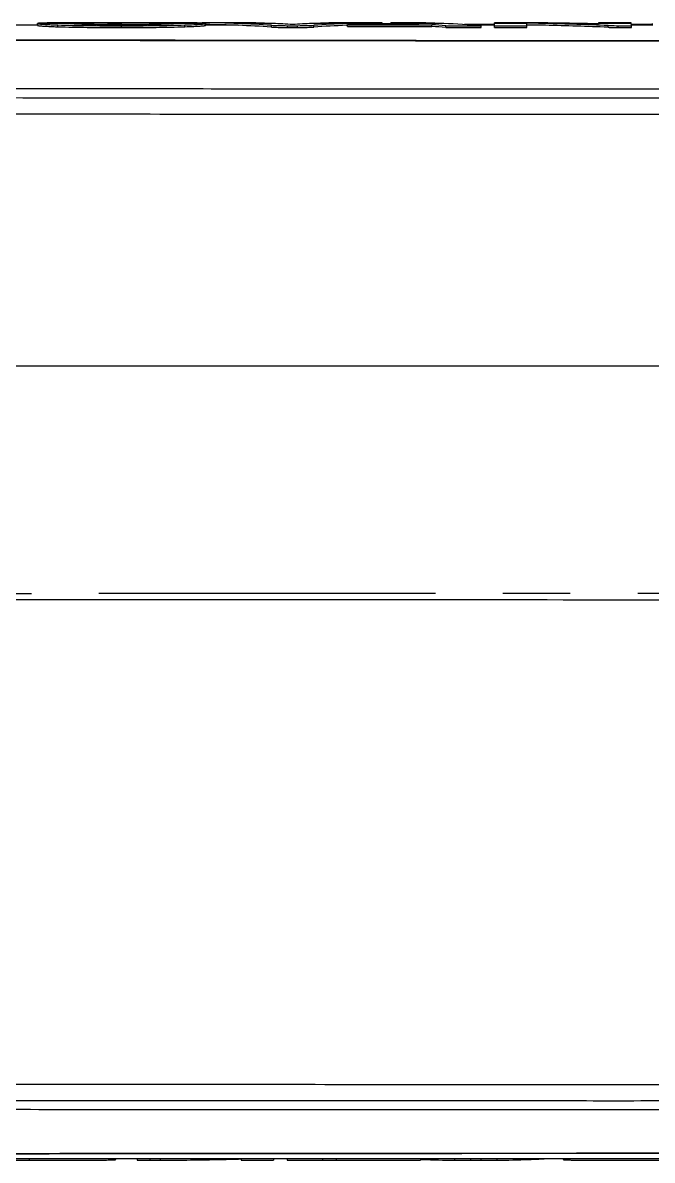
# Model space of a CAD drawing. Header units: millimetres. Extents: x 5828 to 6704, y 123 to 421.
# Drawn here: x 6383.66 to 6387.17, y 299.38 to 305.71 of the extents above; entities that cross this region are included whole.
import ezdxf

# ---------------------------------------------------------------- set-up
doc = ezdxf.new("R2010")
doc.units = ezdxf.units.MM
doc.linetypes.add('CENTER', pattern=[0.6, 0.375, -0.075, 0.075, -0.075])
doc.layers.add('中心线', color=7, linetype='Continuous')
doc.layers.add('外形图', color=7, linetype='Continuous')

msp = doc.modelspace()

# ---------------------------------------------------------------- linework, layer by layer
at = {"layer": '中心线', "linetype": 'CENTER', "ltscale": 5}
msp.add_line((6372.0871, 302.5292), (6422.6313, 302.5511), dxfattribs=at)
at = {"layer": '外形图', "linetype": 'ByBlock'}
for p, q in [((6383.7458, 305.6941), (6383.6272, 305.6941)), ((6383.7458, 305.6938), (6383.7458, 305.7038)), ((6383.9241, 305.7041), (6383.746, 305.7041)), ((6383.86, 305.6861), (6383.86, 305.6961)), ((6383.9242, 305.7038), (6383.9241, 305.7039)), ((6384.0095, 305.6989), (6384.0095, 305.7071)), ((6384.2141, 305.6977), (6384.2141, 305.7077)), ((6384.2141, 305.6815), (6384.2141, 305.6915)), ((6384.4166, 305.6988), (6384.4166, 305.7071)), ((6384.5026, 305.7041), (6384.5027, 305.704)), ((6384.5027, 305.7039), (6384.5026, 305.7038)), ((6384.6818, 305.7041), (6384.5027, 305.7041)), ((6384.5666, 305.6862), (6384.5666, 305.6962)), ((6384.662, 305.7064), (6384.662, 305.7083)), ((6384.866, 305.7083), (6384.662, 305.7083)), ((6384.681, 305.6938), (6384.681, 305.7038)), ((6384.6818, 305.7041), (6384.6822, 305.7044)), ((6384.6818, 305.6941), (6384.6822, 305.6944)), ((6384.6822, 305.6941), (6384.6818, 305.6941)), ((6384.6822, 305.7044), (6384.6821, 305.7046)), ((6384.6822, 305.6944), (6384.6822, 305.7044)), ((6384.8639, 305.6941), (6384.6822, 305.6941)), ((6385.0571, 305.7041), (6384.8639, 305.7041)), ((6385.0482, 305.6841), (6385.0482, 305.6941)), ((6385.1377, 305.6821), (6385.1377, 305.6921)), ((6385.1377, 305.6921), (6385.1943, 305.6921)), ((6385.1943, 305.6821), (6385.1943, 305.6921)), ((6385.466, 305.7041), (6385.2743, 305.7041)), ((6385.2838, 305.684), (6385.2838, 305.694)), ((6385.6656, 305.7083), (6385.4615, 305.7083)), ((6385.466, 305.6941), (6385.4721, 305.6943)), ((6385.4721, 305.6941), (6385.466, 305.6941)), ((6385.4721, 305.6874), (6385.4721, 305.6974)), ((6385.4721, 305.6974), (6385.9419, 305.6974)), ((6385.8684, 305.7016), (6385.5476, 305.7016)), ((6385.6656, 305.7016), (6385.6656, 305.7083)), ((6385.7124, 305.7016), (6385.7124, 305.7072)), ((6386.0075, 305.7041), (6385.8142, 305.7041)), ((6385.9419, 305.6874), (6385.9419, 305.6974)), ((6386.0186, 305.6821), (6386.0186, 305.6921)), ((6386.0186, 305.6921), (6386.2166, 305.6921)), ((6386.2904, 305.6984), (6386.1222, 305.6984)), ((6386.2904, 305.6941), (6386.1884, 305.6941)), ((6386.2166, 305.6821), (6386.2166, 305.6921)), ((6386.2904, 305.6821), (6386.2904, 305.7083)), ((6386.389, 305.7083), (6386.2904, 305.7083)), ((6386.4709, 305.7041), (6386.2904, 305.7041)), ((6386.2904, 305.6921), (6386.4709, 305.6921)), ((6386.4709, 305.6821), (6386.4709, 305.706)), ((6386.5733, 305.6941), (6386.4709, 305.6941)), ((6386.7885, 305.7041), (6386.5733, 305.7041)), ((6386.8688, 305.7083), (6386.8688, 305.7021)), ((6387.0498, 305.7083), (6386.8688, 305.7083)), ((6387.051, 305.7041), (6386.8688, 305.7041)), ((6386.9226, 305.683), (6386.9226, 305.693)), ((6386.9788, 305.6821), (6386.9788, 305.6921)), ((6386.9788, 305.6921), (6387.0523, 305.6921)), ((6387.1683, 305.6984), (6387.0517, 305.6984)), ((6387.0523, 305.6921), (6387.0521, 305.6943)), ((6387.1684, 305.6941), (6387.0521, 305.6941)), ((6387.0523, 305.6821), (6387.0523, 305.6921)), ((6387.1683, 305.7039), (6387.1683, 305.6939)), ((6385.1377, 305.6821), (6385.1943, 305.6821)), ((6385.4721, 305.6874), (6385.9419, 305.6874)), ((6386.0186, 305.6821), (6386.2166, 305.6821)), ((6386.2904, 305.6821), (6386.4709, 305.6821)), ((6386.9788, 305.6821), (6387.0523, 305.6821)), ((6381.7318, 299.3907), (6388.2795, 299.3907)), ((6383.7004, 299.3907), (6383.7004, 299.3807)), ((6384.1828, 299.3849), (6384.1828, 299.3907)), ((6384.3003, 299.3908), (6384.3003, 299.3808)), ((6384.3003, 299.3808), (6384.3722, 299.3808)), ((6384.3722, 299.3908), (6384.3722, 299.3808)), ((6384.4284, 299.3907), (6384.4284, 299.3808)), ((6384.8797, 299.3908), (6384.8797, 299.3808)), ((6384.8797, 299.3808), (6385.0597, 299.3808)), ((6385.0597, 299.3908), (6385.0597, 299.3808)), ((6385.1352, 299.3908), (6385.1352, 299.3808)), ((6385.1352, 299.3808), (6385.3332, 299.3808)), ((6385.3332, 299.3908), (6385.3332, 299.3808)), ((6385.4082, 299.3907), (6385.4082, 299.3815)), ((6385.4082, 299.3815), (6385.878, 299.3815)), ((6385.878, 299.3907), (6385.878, 299.3815)), ((6385.878, 299.3855), (6385.8897, 299.385)), ((6386.0672, 299.3907), (6386.0672, 299.3809)), ((6386.1567, 299.3908), (6386.1567, 299.3808)), ((6386.1567, 299.3808), (6386.2133, 299.3808)), ((6386.2133, 299.3908), (6386.2133, 299.3808)), ((6386.3028, 299.3907), (6386.3028, 299.3809)), ((6386.6719, 299.3907), (6386.6719, 299.3848))]:
    msp.add_line(p, q, dxfattribs=at)
for centre, radius, start, end in [((6384.2063, 269.6456), 36.0522, 89.98767, 90.18915), ((6384.2155, 265.5853), 40.1124, 89.82089, 90.00208), ((6384.6403, 299.8998), 5.8086, 87.79432, 89.7867), ((6384.6404, 299.8913), 5.807, 87.79436, 89.5872), ((6384.6394, 299.878), 5.8304, 85.97976, 87.79379), ((6384.6395, 299.8701), 5.8283, 85.97912, 87.79379), ((6384.8456, 300.5074), 5.201, 87.66911, 89.7746), ((6384.8449, 300.4915), 5.2169, 86.46289, 87.66911), ((6385.4822, 300.699), 5.0094, 92.37919, 93.61011), ((6385.4816, 300.7148), 4.9936, 90.23045, 92.37919), ((6385.6879, 300.0144), 5.694, 92.23302, 94.06952), ((6385.6878, 300.0065), 5.6919, 92.23302, 94.07018), ((6385.687, 300.0361), 5.6722, 90.21633, 92.23247), ((6385.8249, 300.0576), 5.6508, 92.81305, 93.5797), ((6385.829, 299.8738), 5.8346, 90.21281, 91.14492), ((6385.602, 300.4756), 5.2328, 87.67627, 88.79126), ((6385.786, 300.0013), 5.707, 87.77521, 89.7854), ((6385.6017, 300.4673), 5.2411, 87.0828, 87.67633), ((6385.5844, 299.9172), 5.7912, 85.70051, 86.46104), ((6385.785, 299.978), 5.7304, 85.6807, 87.77436), ((6386.4052, 286.4931), 19.2152, 89.81553, 90.04831), ((6386.3985, 288.0808), 17.6276, 88.73219, 89.77734), ((6386.1799, 287.7639), 17.9445, 88.74394, 89.07085), ((6386.1801, 287.7603), 17.9381, 88.74394, 89.07097), ((6386.1785, 287.7045), 18.0039, 87.63127, 88.74347), ((6386.1786, 287.7008), 17.9976, 87.63087, 88.74346), ((6386.3976, 288.0359), 17.6725, 88.47216, 88.73249), ((6385.5845, 299.9093), 5.7892, 85.69978, 86.46057), ((6384.3781, 317.0423), 17.6615, 270.16334, 271.26492), ((6384.3778, 317.0545), 17.6738, 271.26487, 271.6273), ((6385.3168, 305), 5.6192, 270.16726, 270.93156), ((6386.1096, 304.9971), 5.6164, 267.75661, 269.56781), ((6386.2603, 305.002), 5.6213, 270.43341, 272.24314), ((6386.2597, 305.0181), 5.6374, 272.24323, 273.40244)]:
    msp.add_arc(centre, radius, start, end, dxfattribs=at)
for points, knots in [([(6383.746, 305.7041), (6383.746, 305.7041), (6383.7459, 305.704), (6383.7458, 305.7039), (6383.7458, 305.7038)], [0, 0, 0, 0, 0.495977, 1, 1, 1, 1]), ([(6383.7458, 305.7038), (6383.7458, 305.7036), (6383.7466, 305.7033), (6383.7488, 305.7027), (6383.7543, 305.7019), (6383.7631, 305.701), (6383.7755, 305.7001), (6383.7914, 305.6991), (6383.8109, 305.6981), (6383.8342, 305.697), (6383.851, 305.6964), (6383.86, 305.6961)], [0, 0, 0, 0, 0.00536, 0.0179, 0.065714, 0.143679, 0.251787, 0.390525, 0.560776, 0.763623, 1, 1, 1, 1]), ([(6383.7458, 305.6938), (6383.7458, 305.6936), (6383.7466, 305.6933), (6383.7488, 305.6927), (6383.7543, 305.6919), (6383.7631, 305.691), (6383.7755, 305.6901), (6383.7914, 305.6891), (6383.8109, 305.6881), (6383.8342, 305.687), (6383.851, 305.6864), (6383.86, 305.6861)], [0, 0, 0, 0, 0.00536, 0.0179, 0.065715, 0.143679, 0.251787, 0.390525, 0.560777, 0.763623, 1, 1, 1, 1]), ([(6384.0094, 305.7083), (6383.9898, 305.7083), (6383.9524, 305.7082), (6383.8996, 305.7081), (6383.8539, 305.7078), (6383.8165, 305.7075), (6383.7877, 305.7069), (6383.7688, 305.7063), (6383.7577, 305.7057), (6383.7521, 305.7053), (6383.7485, 305.7047), (6383.7465, 305.7044), (6383.746, 305.7041)], [0, 0, 0, 0, 0.223048, 0.425837, 0.600999, 0.742701, 0.851451, 0.929514, 0.957653, 0.978737, 0.992835, 1, 1, 1, 1]), ([(6383.86, 305.6961), (6383.9139, 305.6943), (6384.0319, 305.6923), (6384.15, 305.6915), (6384.2141, 305.6915)], [0, 0, 0, 0, 0.456884, 1, 1, 1, 1]), ([(6383.9242, 305.7041), (6383.9243, 305.7042), (6383.9246, 305.7043), (6383.9249, 305.7044), (6383.9251, 305.7044)], [0, 0, 0, 0, 0.384552, 1, 1, 1, 1]), ([(6384.2141, 305.6968), (6384.1947, 305.6968), (6384.1566, 305.6969), (6384.1011, 305.6973), (6384.0498, 305.698), (6384.0056, 305.6989), (6383.9709, 305.7), (6383.9486, 305.7011), (6383.9361, 305.702), (6383.9303, 305.7025), (6383.9266, 305.7031), (6383.9247, 305.7034), (6383.9242, 305.7038)], [0, 0, 0, 0, 0.200582, 0.394167, 0.573873, 0.730372, 0.851288, 0.933162, 0.960981, 0.981004, 0.993838, 1, 1, 1, 1]), ([(6383.9251, 305.7044), (6383.9279, 305.705), (6383.9363, 305.7054), (6383.9529, 305.7062), (6383.9783, 305.7067), (6383.998, 305.707), (6384.0095, 305.7071)], [0, 0, 0, 0, 0.099607, 0.296638, 0.594608, 1, 1, 1, 1]), ([(6384.2141, 305.7084), (6384.1966, 305.7084), (6384.1284, 305.7084), (6384.0601, 305.7084), (6384.0094, 305.7083)], [0, 0, 0, 0, 0.25637, 1, 1, 1, 1]), ([(6384.0095, 305.7071), (6384.0241, 305.7072), (6384.0923, 305.7076), (6384.1605, 305.7077), (6384.2141, 305.7077)], [0, 0, 0, 0, 0.214621, 1, 1, 1, 1]), ([(6384.4167, 305.7083), (6384.4004, 305.7083), (6384.3329, 305.7084), (6384.2654, 305.7084), (6384.2141, 305.7084)], [0, 0, 0, 0, 0.240452, 1, 1, 1, 1]), ([(6384.2141, 305.7077), (6384.2325, 305.7077), (6384.3, 305.7077), (6384.3676, 305.7076), (6384.4166, 305.7071)], [0, 0, 0, 0, 0.273195, 1, 1, 1, 1]), ([(6384.5026, 305.7038), (6384.5023, 305.7034), (6384.5005, 305.7032), (6384.4971, 305.7025), (6384.4914, 305.702), (6384.4836, 305.7014), (6384.4731, 305.7008), (6384.4538, 305.6999), (6384.4227, 305.6989), (6384.3785, 305.698), (6384.3272, 305.6973), (6384.2717, 305.6969), (6384.2335, 305.6968), (6384.2141, 305.6968)], [0, 0, 0, 0, 0.005377, 0.017432, 0.036732, 0.06391, 0.099705, 0.144888, 0.265661, 0.422769, 0.603468, 0.798205, 1, 1, 1, 1]), ([(6384.2141, 305.6915), (6384.278, 305.6915), (6384.3955, 305.6923), (6384.513, 305.6944), (6384.5666, 305.6962)], [0, 0, 0, 0, 0.54432, 1, 1, 1, 1]), ([(6384.4166, 305.7071), (6384.4281, 305.707), (6384.4481, 305.7067), (6384.4736, 305.7062), (6384.4903, 305.7054), (6384.4988, 305.705), (6384.5015, 305.7044)], [0, 0, 0, 0, 0.406171, 0.703523, 0.899779, 1, 1, 1, 1]), ([(6384.6816, 305.7048), (6384.6793, 305.7055), (6384.6717, 305.7058), (6384.6565, 305.7067), (6384.6329, 305.7071), (6384.6016, 305.7076), (6384.5632, 305.7079), (6384.5008, 305.7082), (6384.4513, 305.7083), (6384.4167, 305.7083)], [0, 0, 0, 0, 0.026941, 0.084854, 0.174104, 0.293239, 0.439323, 0.60853, 1, 1, 1, 1]), ([(6384.5015, 305.7044), (6384.5018, 305.7044), (6384.5021, 305.7043), (6384.5024, 305.7042), (6384.5026, 305.7041)], [0, 0, 0, 0, 0.609688, 1, 1, 1, 1]), ([(6384.5666, 305.6962), (6384.5831, 305.6968), (6384.6062, 305.6976), (6384.6345, 305.6991), (6384.6504, 305.7001), (6384.6628, 305.7011), (6384.6721, 305.7018), (6384.6774, 305.703), (6384.6806, 305.7032), (6384.681, 305.7038)], [0, 0, 0, 0, 0.43337, 0.602265, 0.740623, 0.849291, 0.928758, 0.979057, 1, 1, 1, 1]), ([(6384.5666, 305.6862), (6384.5831, 305.6868), (6384.6062, 305.6876), (6384.6345, 305.6891), (6384.6504, 305.6901), (6384.6628, 305.6911), (6384.6721, 305.6918), (6384.6774, 305.693), (6384.6806, 305.6932), (6384.681, 305.6938)], [0, 0, 0, 0, 0.433369, 0.602265, 0.740623, 0.849291, 0.928757, 0.979057, 1, 1, 1, 1]), ([(6384.681, 305.7038), (6384.6812, 305.7039), (6384.6814, 305.7039), (6384.6817, 305.704), (6384.6818, 305.7041)], [0, 0, 0, 0, 0.55324, 1, 1, 1, 1]), ([(6384.681, 305.6938), (6384.6812, 305.6939), (6384.6814, 305.694), (6384.6817, 305.694), (6384.6818, 305.6941)], [0, 0, 0, 0, 0.553239, 1, 1, 1, 1]), ([(6384.6821, 305.7046), (6384.6821, 305.7046), (6384.6819, 305.7047), (6384.6817, 305.7048), (6384.6816, 305.7048)], [0, 0, 0, 0, 0.408274, 1, 1, 1, 1]), ([(6385.0482, 305.6941), (6385.0605, 305.6932), (6385.0903, 305.6926), (6385.1202, 305.6921), (6385.1377, 305.6921)], [0, 0, 0, 0, 0.411756, 1, 1, 1, 1]), ([(6385.1943, 305.6921), (6385.2119, 305.6921), (6385.2417, 305.6926), (6385.2715, 305.6932), (6385.2838, 305.694)], [0, 0, 0, 0, 0.587915, 1, 1, 1, 1]), ([(6386.9226, 305.693), (6386.9264, 305.6929), (6386.9451, 305.6923), (6386.9638, 305.6921), (6386.9788, 305.6921)], [0, 0, 0, 0, 0.202908, 1, 1, 1, 1]), ([(6387.051, 305.7041), (6387.0509, 305.7051), (6387.0505, 305.7064), (6387.0502, 305.7081), (6387.0498, 305.7083)], [0, 0, 0, 0, 0.687992, 1, 1, 1, 1]), ([(6387.0521, 305.6943), (6387.052, 305.6953), (6387.0517, 305.6985), (6387.0514, 305.7018), (6387.051, 305.7041)], [0, 0, 0, 0, 0.303422, 1, 1, 1, 1]), ([(6383.86, 305.6861), (6383.9139, 305.6843), (6384.0319, 305.6823), (6384.15, 305.6815), (6384.2141, 305.6815)], [0, 0, 0, 0, 0.456884, 1, 1, 1, 1]), ([(6384.2141, 305.6815), (6384.278, 305.6815), (6384.3955, 305.6823), (6384.513, 305.6844), (6384.5666, 305.6862)], [0, 0, 0, 0, 0.54432, 1, 1, 1, 1]), ([(6385.0482, 305.6841), (6385.0605, 305.6832), (6385.0903, 305.6826), (6385.1202, 305.6821), (6385.1377, 305.6821)], [0, 0, 0, 0, 0.41176, 1, 1, 1, 1]), ([(6385.1943, 305.6821), (6385.2119, 305.6821), (6385.2417, 305.6826), (6385.2715, 305.6832), (6385.2838, 305.684)], [0, 0, 0, 0, 0.587908, 1, 1, 1, 1]), ([(6386.9226, 305.683), (6386.9264, 305.6829), (6386.9451, 305.6823), (6386.9638, 305.6821), (6386.9788, 305.6821)], [0, 0, 0, 0, 0.202907, 1, 1, 1, 1]), ([(6388.2795, 305.6053), (6387.9386, 305.6058), (6387.257, 305.6056), (6385.8937, 305.6067), (6384.1899, 305.6086), (6382.1457, 305.6126), (6380.783, 305.6162), (6380.1018, 305.6183)], [0, 0, 0, 0, 0.125037, 0.250071, 0.500112, 0.750098, 1, 1, 1, 1]), ([(6388.2795, 305.6075), (6387.5985, 305.6077), (6386.2366, 305.608), (6383.5135, 305.6118), (6381.4714, 305.617), (6380.1102, 305.6214)], [0, 0, 0, 0, 0.250074, 0.500117, 1, 1, 1, 1]), ([(6382.4275, 305.3431), (6382.9151, 305.3428), (6383.6464, 305.3423), (6384.6217, 305.3417), (6385.3532, 305.3414), (6386.0848, 305.3411), (6386.6945, 305.3407), (6387.1823, 305.3407), (6387.5481, 305.3402), (6387.914, 305.3414), (6388.1578, 305.3323), (6388.2795, 305.3236)], [0, 0, 0, 0, 0.249928, 0.374917, 0.499919, 0.624932, 0.749952, 0.812465, 0.874979, 0.937492, 1, 1, 1, 1]), ([(6378.605, 305.2963), (6379.0074, 305.2957), (6379.8126, 305.2947), (6381.0206, 305.2935), (6382.2291, 305.2925), (6383.438, 305.2917), (6384.4456, 305.2912), (6385.2518, 305.2908), (6385.8566, 305.2906), (6386.4614, 305.2903), (6386.9653, 305.2902), (6387.3686, 305.2899), (6387.671, 305.2904), (6387.9734, 305.2893), (6388.1749, 305.2807), (6388.2754, 305.273)], [0, 0, 0, 0, 0.124847, 0.249763, 0.374733, 0.499743, 0.624783, 0.687311, 0.749844, 0.81238, 0.87492, 0.90619, 0.937461, 0.968732, 1, 1, 1, 1]), ([(6376.3729, 305.2442), (6376.3728, 305.2431), (6376.3776, 305.2416), (6376.3844, 305.2401), (6376.398, 305.2383), (6376.4157, 305.2365), (6376.4389, 305.2347), (6376.467, 305.233), (6376.5001, 305.2312), (6376.554, 305.2288), (6376.6331, 305.2259), (6376.7416, 305.2227), (6376.8674, 305.2197), (6377.0094, 305.217), (6377.1661, 305.2145), (6377.4003, 305.2114), (6377.718, 305.2084), (6378.1205, 305.2062), (6378.5406, 305.2055), (6378.9674, 305.2051), (6379.3953, 305.2046), (6379.8232, 305.2041), (6380.3939, 305.2036), (6381.1075, 305.2029), (6381.964, 305.2022), (6382.8207, 305.2016), (6383.6775, 305.2011), (6384.5345, 305.2007), (6385.6774, 305.2002), (6387.1061, 305.1997), (6388.2492, 305.1994), (6388.8207, 305.1993)], [0, 0, 0, 0, 0.000253, 0.000894, 0.001943, 0.0034, 0.005262, 0.007526, 0.010189, 0.013246, 0.020517, 0.029265, 0.039407, 0.050847, 0.06348, 0.077185, 0.10729, 0.140033, 0.174172, 0.20853, 0.242896, 0.277269, 0.311649, 0.380427, 0.449225, 0.518041, 0.586869, 0.655709, 0.724557, 0.862271, 1, 1, 1, 1]), ([(6382.8207, 303.801), (6383.4391, 303.8006), (6385.9135, 303.7992), (6388.3879, 303.7987), (6390.2439, 303.7984)], [0, 0, 0, 0, 0.249929, 1, 1, 1, 1]), ([(6382.8026, 302.5009), (6383.423, 302.5005), (6385.9055, 302.4991), (6388.388, 302.4986), (6390.25, 302.4984)], [0, 0, 0, 0, 0.249929, 1, 1, 1, 1]), ([(6388.829, 299.8001), (6388.2573, 299.8003), (6387.1139, 299.8005), (6385.6847, 299.801), (6384.5414, 299.8015), (6383.6841, 299.8019), (6382.827, 299.8025), (6381.97, 299.8031), (6381.1132, 299.8037), (6380.3994, 299.8044), (6379.8285, 299.8049), (6379.4004, 299.8054), (6378.9724, 299.8059), (6378.5454, 299.8063), (6378.125, 299.807), (6377.7222, 299.8092), (6377.4041, 299.8122), (6377.1695, 299.8152), (6377.0124, 299.8178), (6376.8701, 299.8205), (6376.7439, 299.8235), (6376.635, 299.8266), (6376.5555, 299.8295), (6376.5014, 299.832), (6376.4681, 299.8337), (6376.4399, 299.8355), (6376.4165, 299.8373), (6376.3985, 299.8391), (6376.3848, 299.8408), (6376.3778, 299.8424), (6376.3729, 299.8438), (6376.3729, 299.8449)], [0, 0, 0, 0, 0.137683, 0.275352, 0.344178, 0.412995, 0.481801, 0.550594, 0.61937, 0.688125, 0.722494, 0.756856, 0.79121, 0.825557, 0.859693, 0.892447, 0.922576, 0.936297, 0.948948, 0.960409, 0.970574, 0.979347, 0.986644, 0.989715, 0.992391, 0.994669, 0.996546, 0.998017, 0.99908, 0.999735, 1, 1, 1, 1]), ([(6388.2754, 299.7268), (6388.1749, 299.7193), (6387.9734, 299.7107), (6387.671, 299.7096), (6387.3686, 299.7106), (6386.9653, 299.7101), (6386.4614, 299.7106), (6385.8566, 299.7106), (6385.2518, 299.7109), (6384.4456, 299.7112), (6383.438, 299.7117), (6382.2291, 299.7125), (6381.0206, 299.7134), (6379.8126, 299.7145), (6379.0074, 299.7152), (6378.605, 299.7156)], [0, 0, 0, 0, 0.031268, 0.062538, 0.093809, 0.12508, 0.187619, 0.250155, 0.312688, 0.375217, 0.500257, 0.625267, 0.750237, 0.875153, 1, 1, 1, 1]), ([(6388.2795, 299.6774), (6388.1578, 299.6688), (6387.914, 299.6598), (6387.5481, 299.6611), (6387.1823, 299.6608), (6386.6945, 299.6611), (6386.0848, 299.6611), (6385.3532, 299.6614), (6384.6217, 299.6617), (6383.6464, 299.6621), (6382.9151, 299.6625), (6382.4275, 299.6628)], [0, 0, 0, 0, 0.062506, 0.12502, 0.187534, 0.250047, 0.375067, 0.50008, 0.625082, 0.750072, 1, 1, 1, 1]), ([(6380.1018, 299.4147), (6380.783, 299.4157), (6382.1457, 299.4176), (6384.1899, 299.4196), (6385.8937, 299.4207), (6387.257, 299.4213), (6387.9386, 299.421), (6388.2795, 299.4215)], [0, 0, 0, 0, 0.249901, 0.499887, 0.749929, 0.874963, 1, 1, 1, 1]), ([(6380.1102, 299.4122), (6381.4714, 299.4145), (6383.5135, 299.4173), (6386.2366, 299.4195), (6387.5985, 299.4195), (6388.2795, 299.4198)], [0, 0, 0, 0, 0.499882, 0.749926, 1, 1, 1, 1]), ([(6383.3547, 299.3812), (6383.3796, 299.381), (6383.4949, 299.3807), (6383.6101, 299.3807), (6383.7004, 299.3807)], [0, 0, 0, 0, 0.216208, 1, 1, 1, 1]), ([(6383.7004, 299.3807), (6383.7316, 299.3807), (6383.793, 299.3807), (6383.8826, 299.3808), (6383.9662, 299.3809), (6384.0305, 299.381), (6384.0762, 299.3813), (6384.1046, 299.3815), (6384.1286, 299.3819), (6384.1479, 299.3823), (6384.1627, 299.3827), (6384.1724, 299.3832), (6384.1778, 299.3837), (6384.1805, 299.3841), (6384.1819, 299.3843), (6384.1828, 299.3847), (6384.1828, 299.3849)], [0, 0, 0, 0, 0.193723, 0.38134, 0.556984, 0.713398, 0.781406, 0.840684, 0.89026, 0.930197, 0.9608, 0.982417, 0.989953, 0.995352, 0.998654, 1, 1, 1, 1]), ([(6384.3722, 299.3808), (6384.3776, 299.3808), (6384.3963, 299.3808), (6384.415, 299.3808), (6384.4284, 299.3808)], [0, 0, 0, 0, 0.284612, 1, 1, 1, 1]), ([(6386.0672, 299.3809), (6386.0724, 299.3809), (6386.1022, 299.3808), (6386.132, 299.3808), (6386.1567, 299.3808)], [0, 0, 0, 0, 0.173373, 1, 1, 1, 1]), ([(6386.2133, 299.3808), (6386.2225, 299.3808), (6386.2523, 299.3808), (6386.2822, 299.3807), (6386.3028, 299.3809)], [0, 0, 0, 0, 0.307355, 1, 1, 1, 1]), ([(6386.6719, 299.3848), (6386.6719, 299.3842), (6386.6757, 299.3839), (6386.6807, 299.3831), (6386.6924, 299.3828), (6386.7077, 299.3822), (6386.7281, 299.3819), (6386.7526, 299.3815), (6386.7811, 299.3813), (6386.8255, 299.3811), (6386.8877, 299.3809), (6386.9686, 299.3808), (6387.0557, 299.3808), (6387.1461, 299.3808), (6387.2364, 299.3808), (6387.3236, 299.3808), (6387.4042, 299.3808), (6387.4656, 299.381), (6387.5085, 299.3813), (6387.5349, 299.3815), (6387.5569, 299.3819), (6387.5745, 299.3823), (6387.588, 299.3828), (6387.5973, 299.3833), (6387.6029, 299.3838), (6387.6051, 299.3843), (6387.6059, 299.3847), (6387.6059, 299.3849)], [0, 0, 0, 0, 0.001973, 0.008449, 0.020212, 0.037071, 0.058801, 0.08518, 0.115795, 0.150109, 0.227952, 0.315454, 0.409771, 0.507645, 0.605507, 0.699873, 0.787398, 0.864242, 0.897072, 0.925321, 0.948837, 0.967674, 0.981988, 0.991983, 0.997879, 0.999371, 1, 1, 1, 1])]:
    msp.add_open_spline(points, degree=3, knots=knots, dxfattribs=at)

doc.saveas('drawing.dxf')
